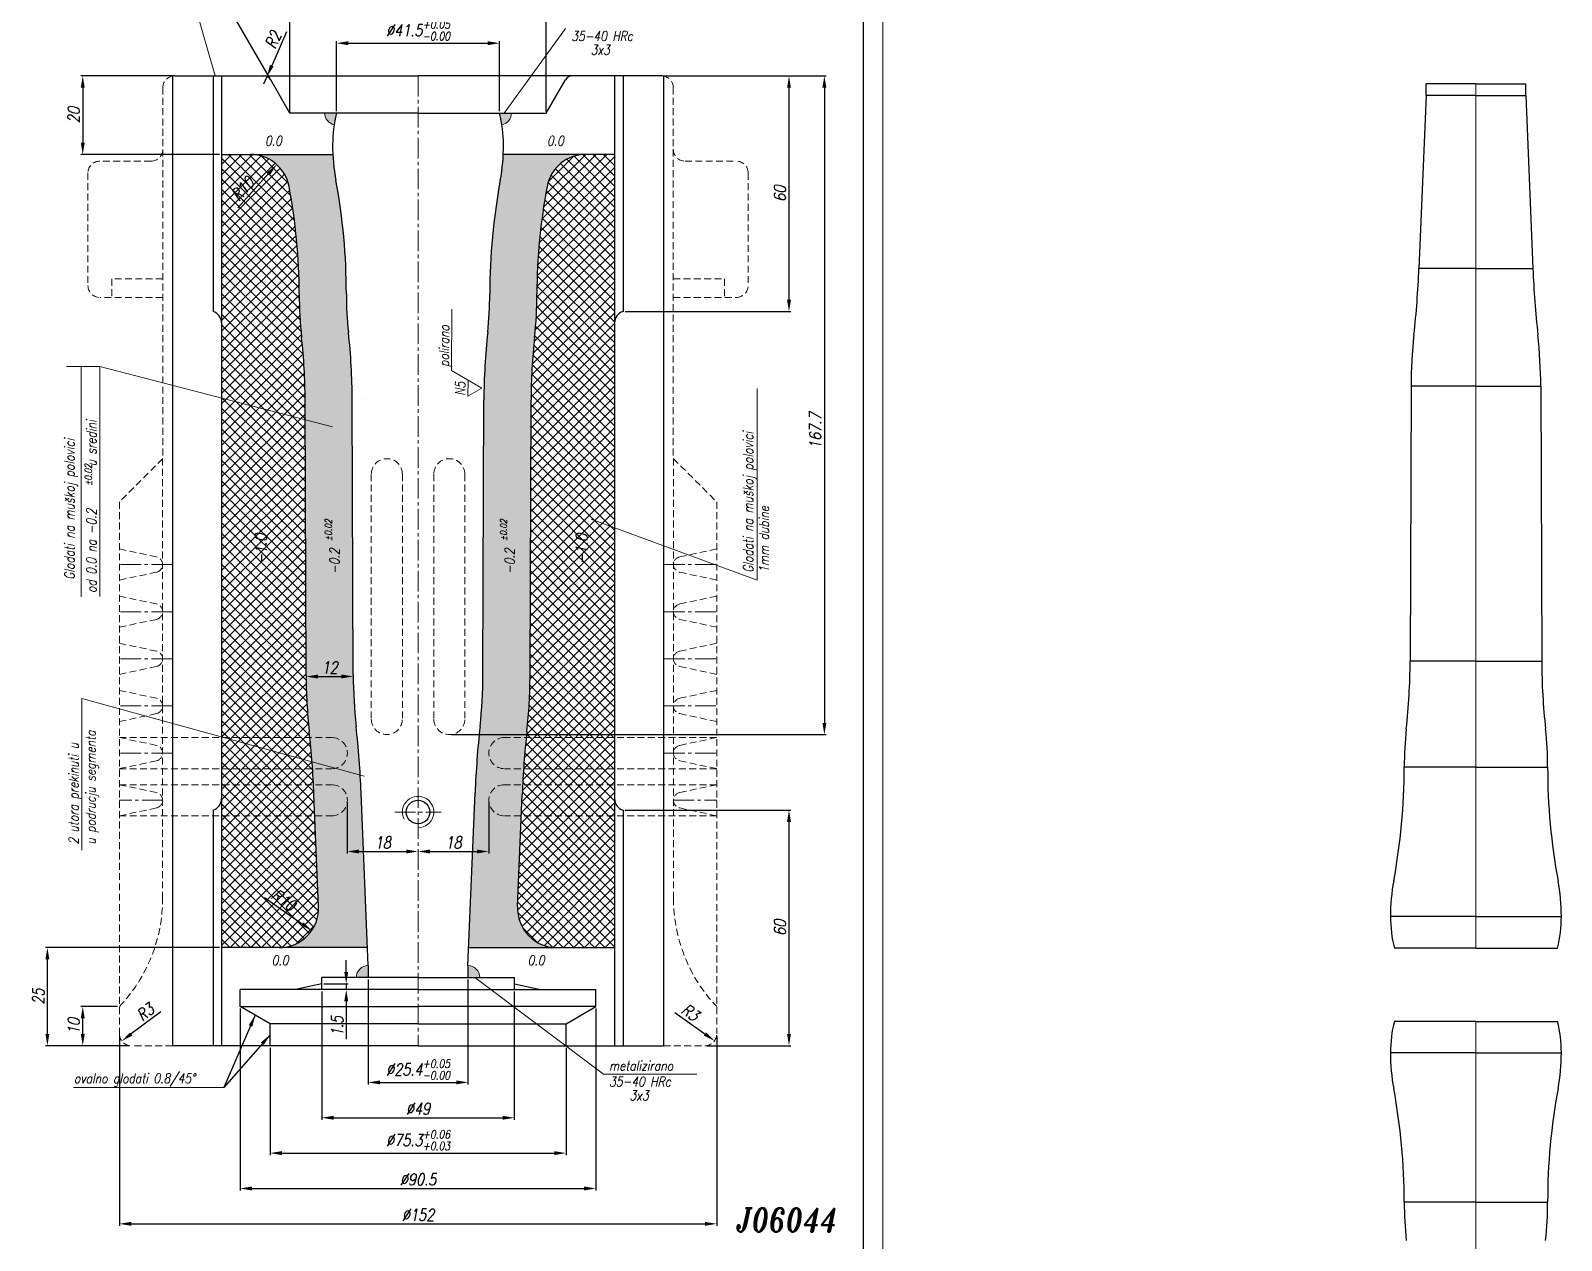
# Model space of a CAD drawing. Extents: x 459 to 1052, y -96 to 613.
# Drawn here: x 662.6 to 1052.1, y 68.7 to 376.6 of the extents above; entities that cross this region are included whole.
import ezdxf

# ---------------------------------------------------------------- set-up
doc = ezdxf.new("R2010")
doc.units = 0
doc.header["$LTSCALE"] = 7
doc.header["$MEASUREMENT"] = 0
doc.linetypes.add('CENTER2', pattern=[1.125, 0.75, -0.125, 0.125, -0.125])
doc.linetypes.add('HIDDEN', pattern=[0.375, 0.25, -0.125])
doc.layers.get('0').update_dxf_attribs({"linetype": 'CONTINUOUS', "lineweight": 15})
for name, color, linetype, lineweight in [('1', 1, 'CENTER2', 15), ('2', 2, 'HIDDEN', 15), ('3', 3, 'CONTINUOUS', 30), ('8', 250, 'CONTINUOUS', 15)]:
    doc.layers.add(name, color=color, linetype=linetype, lineweight=lineweight)
doc.styles.add('ITALICT', font='ITALICT.shx', dxfattribs={"width": 0.8, "height": 3})
doc.dimstyles.get("Standard").update_dxf_attribs({"dimtxt": 3, "dimasz": 3, "dimexe": 0.5, "dimexo": 0.5, "dimgap": 0.8, "dimtad": 1, "dimdsep": 46, "dimtxsty": 'ITALICT', "dimcen": 0.09, "dimazin": 2, "dimtfac": 1, "dimtmove": 0, "dimatfit": 3, "dimfxl": 0, "dimtolj": 1, "dimtzin": 0, "dimarcsym": 0})

# ---------------------------------------------------------------- blocks, each defined once
blk = doc.blocks.new('*D9')
at = {"color": 0, "lineweight": -2}
for p, q in [((728.56, 356.12), (728.56, 382.94)), ((731.56, 382.44), (790.76, 382.44)), ((793.76, 356.12), (793.76, 382.94))]:
    blk.add_line(p, q, dxfattribs=at)
at = {"color": 0}
for points in [[(731.56, 382.94), (731.56, 381.94), (728.56, 382.44)], [(790.76, 382.94), (790.76, 381.94), (793.76, 382.44)]]:
    blk.add_solid(points, dxfattribs=at)
at = {"color": 0, "insert": (761.16, 384.74), "char_height": 3, "attachment_point": 5, "style": 'ITALICT'}
blk.add_mtext('\\A1;%%c65.2{}{\\H0.71x;\\C3;%%p0.02}', dxfattribs=at)
blk = doc.blocks.new('*D10')
at = {"color": 0, "lineweight": -2}
for p, q in [((684.66, 128.22), (675.33, 128.22)), ((675.83, 121.22), (675.83, 125.22)), ((687.66, 118.22), (675.33, 118.22))]:
    blk.add_line(p, q, dxfattribs=at)
at = {"color": 0}
for points in [[(675.33, 125.22), (676.33, 125.22), (675.83, 128.22)], [(675.33, 121.22), (676.33, 121.22), (675.83, 118.22)]]:
    blk.add_solid(points, dxfattribs=at)
at = {"color": 0, "insert": (673.53, 123.22), "char_height": 3, "attachment_point": 5, "rotation": 90, "style": 'ITALICT'}
blk.add_mtext('\\A1;10', dxfattribs=at)
blk = doc.blocks.new('*D25')
at = {"color": 0, "lineweight": -2}
for p, q in [((736.66, 132.02), (736.66, 99.39)), ((785.66, 132.02), (785.66, 99.39)), ((739.66, 99.89), (782.66, 99.89))]:
    blk.add_line(p, q, dxfattribs=at)
at = {"color": 0}
for points in [[(739.66, 100.39), (739.66, 99.39), (736.66, 99.89)], [(782.66, 100.39), (782.66, 99.39), (785.66, 99.89)]]:
    blk.add_solid(points, dxfattribs=at)
at = {"color": 0, "insert": (761.16, 102.19), "char_height": 3, "attachment_point": 5, "style": 'ITALICT'}
blk.add_mtext('\\A1;%%c49', dxfattribs=at)
blk = doc.blocks.new('*D28')
at = {"color": 0, "lineweight": -2}
for p, q in [((743.16, 180.22), (743.16, 167.17)), ((746.16, 167.67), (758.16, 167.67))]:
    blk.add_line(p, q, dxfattribs=at)
at = {"color": 0}
for points in [[(746.16, 168.17), (746.16, 167.17), (743.16, 167.67)], [(758.16, 168.17), (758.16, 167.17), (761.16, 167.67)]]:
    blk.add_solid(points, dxfattribs=at)
at = {"color": 0, "insert": (752.16, 169.97), "char_height": 3, "attachment_point": 5, "style": 'ITALICT'}
blk.add_mtext('\\A1;18', dxfattribs=at)
blk = doc.blocks.new('*D29')
at = {"color": 0, "lineweight": -2}
for p, q in [((779.16, 180.22), (779.16, 167.17)), ((764.16, 167.67), (776.16, 167.67))]:
    blk.add_line(p, q, dxfattribs=at)
at = {"color": 0}
for points in [[(764.16, 168.17), (764.16, 167.17), (761.16, 167.67)], [(776.16, 168.17), (776.16, 167.17), (779.16, 167.67)]]:
    blk.add_solid(points, dxfattribs=at)
at = {"color": 0, "insert": (770.16, 169.97), "char_height": 3, "attachment_point": 5, "style": 'ITALICT'}
blk.add_mtext('\\A1;18', dxfattribs=at)
blk = doc.blocks.new('*D30')
at = {"color": 0, "lineweight": -2}
for p, q in [((823.61, 365.12), (856.06, 365.12)), ((855.56, 308.12), (855.56, 362.12)), ((813.85, 305.12), (856.06, 305.12))]:
    blk.add_line(p, q, dxfattribs=at)
at = {"color": 0}
for points in [[(855.06, 362.12), (856.06, 362.12), (855.56, 365.12)], [(855.06, 308.12), (856.06, 308.12), (855.56, 305.12)]]:
    blk.add_solid(points, dxfattribs=at)
at = {"color": 0, "insert": (853.26, 335.12), "char_height": 3, "attachment_point": 5, "rotation": 90, "style": 'ITALICT'}
blk.add_mtext('\\A1;60', dxfattribs=at)
blk = doc.blocks.new('*D31')
at = {"color": 0, "lineweight": -2}
for p, q in [((813.85, 178.22), (856.06, 178.22)), ((855.56, 121.22), (855.56, 175.22)), ((834.66, 118.22), (856.06, 118.22))]:
    blk.add_line(p, q, dxfattribs=at)
at = {"color": 0}
for points in [[(855.06, 175.22), (856.06, 175.22), (855.56, 178.22)], [(855.06, 121.22), (856.06, 121.22), (855.56, 118.22)]]:
    blk.add_solid(points, dxfattribs=at)
at = {"color": 0, "insert": (853.26, 148.22), "char_height": 3, "attachment_point": 5, "rotation": 90, "style": 'ITALICT'}
blk.add_mtext('\\A1;60', dxfattribs=at)
blk = doc.blocks.new('*D33')
at = {"color": 0, "lineweight": -2}
for p, q in [((823.61, 365.12), (865.06, 365.12)), ((864.56, 362.12), (864.56, 200.42)), ((769.61, 197.42), (865.06, 197.42))]:
    blk.add_line(p, q, dxfattribs=at)
at = {"color": 0}
for points in [[(864.06, 362.12), (865.06, 362.12), (864.56, 365.12)], [(864.06, 200.42), (865.06, 200.42), (864.56, 197.42)]]:
    blk.add_solid(points, dxfattribs=at)
at = {"color": 0, "insert": (862.26, 274.77), "char_height": 3, "attachment_point": 5, "rotation": 90, "style": 'ITALICT'}
blk.add_mtext('\\A1;167.7', dxfattribs=at)
blk = doc.blocks.new('*D34')
at = {"color": 0, "lineweight": -2}
for p, q in [((698.71, 365.12), (675.33, 365.12)), ((675.83, 362.12), (675.83, 348.12)), ((710.66, 345.12), (675.33, 345.12))]:
    blk.add_line(p, q, dxfattribs=at)
at = {"color": 0}
for points in [[(675.33, 362.12), (676.33, 362.12), (675.83, 365.12)], [(675.33, 348.12), (676.33, 348.12), (675.83, 345.12)]]:
    blk.add_solid(points, dxfattribs=at)
at = {"color": 0, "insert": (673.53, 355.12), "char_height": 3, "attachment_point": 5, "rotation": 90, "style": 'ITALICT'}
blk.add_mtext('\\A1;20', dxfattribs=at)
blk = doc.blocks.new('*D35')
at = {"color": 0, "lineweight": -2}
for p, q in [((710.66, 143.22), (666.33, 143.22)), ((666.83, 121.22), (666.83, 140.22)), ((675.33, 118.22), (666.33, 118.22))]:
    blk.add_line(p, q, dxfattribs=at)
at = {"color": 0}
for points in [[(666.33, 140.22), (667.33, 140.22), (666.83, 143.22)], [(666.33, 121.22), (667.33, 121.22), (666.83, 118.22)]]:
    blk.add_solid(points, dxfattribs=at)
at = {"color": 0, "insert": (664.53, 130.72), "char_height": 3, "attachment_point": 5, "rotation": 90, "style": 'ITALICT'}
blk.add_mtext('\\A1;25', dxfattribs=at)
blk = doc.blocks.new('*D41')
at = {"color": 0, "lineweight": -2}
for p, q in [((685.16, 120.72), (685.16, 72.39)), ((837.16, 120.72), (837.16, 72.39)), ((688.16, 72.89), (834.16, 72.89))]:
    blk.add_line(p, q, dxfattribs=at)
at = {"color": 0}
for points in [[(688.16, 73.39), (688.16, 72.39), (685.16, 72.89)], [(834.16, 73.39), (834.16, 72.39), (837.16, 72.89)]]:
    blk.add_solid(points, dxfattribs=at)
at = {"color": 0, "insert": (761.16, 75.19), "char_height": 3, "attachment_point": 5, "style": 'ITALICT'}
blk.add_mtext('\\A1;%%c152', dxfattribs=at)
blk = doc.blocks.new('*D47')
at = {"color": 0, "lineweight": -2}
for p, q in [((740.41, 356.12), (740.41, 373.94)), ((743.41, 373.44), (778.91, 373.44)), ((781.91, 356.12), (781.91, 373.94))]:
    blk.add_line(p, q, dxfattribs=at)
at = {"color": 0}
for points in [[(743.41, 373.94), (743.41, 372.94), (740.41, 373.44)], [(778.91, 373.94), (778.91, 372.94), (781.91, 373.44)]]:
    blk.add_solid(points, dxfattribs=at)
at = {"color": 0, "insert": (761.16, 376.72), "char_height": 3, "attachment_point": 5, "style": 'ITALICT'}
blk.add_mtext('\\A1;%%c41.5{}{\\H0.71x;\\C3;\\S+0.05^ -0.00;}', dxfattribs=at)
blk = doc.blocks.new('*D48')
at = {"color": 0, "lineweight": -2}
for p, q in [((727.7, 376.31), (723.93, 367.7)), ((721.92, 363.12), (722.73, 364.95))]:
    blk.add_line(p, q, dxfattribs=at)
at = {"color": 0}
blk.add_solid([(723.47, 367.9), (724.39, 367.5), (722.73, 364.95)], dxfattribs=at)
at = {"color": 0, "insert": (724.31, 374.3), "char_height": 3, "attachment_point": 5, "rotation": 66.3525, "style": 'ITALICT'}
blk.add_mtext('\\A1;R2', dxfattribs=at)
blk = doc.blocks.new('*D49')
at = {"color": 0, "lineweight": -2}
for p, q in [((748.46, 135.12), (748.46, 108.39)), ((773.86, 135.12), (773.86, 108.39)), ((751.46, 108.89), (770.86, 108.89))]:
    blk.add_line(p, q, dxfattribs=at)
at = {"color": 0}
for points in [[(751.46, 109.39), (751.46, 108.39), (748.46, 108.89)], [(770.86, 109.39), (770.86, 108.39), (773.86, 108.89)]]:
    blk.add_solid(points, dxfattribs=at)
at = {"color": 0, "insert": (761.16, 112.18), "char_height": 3, "attachment_point": 5, "style": 'ITALICT'}
blk.add_mtext('\\A1;%%c25.4{}{\\H0.71x;\\C3;\\S+0.05^ -0.00;}', dxfattribs=at)
blk = doc.blocks.new('*D50')
at = {"color": 0, "lineweight": -2}
for p, q in [((723.51, 117.72), (723.51, 90.39)), ((798.81, 117.72), (798.81, 90.39)), ((726.51, 90.89), (795.81, 90.89))]:
    blk.add_line(p, q, dxfattribs=at)
at = {"color": 0}
for points in [[(726.51, 91.39), (726.51, 90.39), (723.51, 90.89)], [(795.81, 91.39), (795.81, 90.39), (798.81, 90.89)]]:
    blk.add_solid(points, dxfattribs=at)
at = {"color": 0, "insert": (761.16, 94.18), "char_height": 3, "attachment_point": 5, "style": 'ITALICT'}
blk.add_mtext('\\A1;%%c75.3{}{\\H0.71x;\\C3;\\S+0.06^ +0.03;}', dxfattribs=at)
blk = doc.blocks.new('*D51')
at = {"color": 0, "lineweight": -2}
for p, q in [((715.91, 127.71), (715.91, 81.39)), ((806.41, 127.71), (806.41, 81.39)), ((718.91, 81.89), (803.41, 81.89))]:
    blk.add_line(p, q, dxfattribs=at)
at = {"color": 0}
for points in [[(718.91, 82.39), (718.91, 81.39), (715.91, 81.89)], [(803.41, 82.39), (803.41, 81.39), (806.41, 81.89)]]:
    blk.add_solid(points, dxfattribs=at)
at = {"color": 0, "insert": (761.16, 84.19), "char_height": 3, "attachment_point": 5, "style": 'ITALICT'}
blk.add_mtext('\\A1;%%c90.5', dxfattribs=at)
blk = doc.blocks.new('*D52')
at = {"color": 0, "lineweight": -2}
for p, q in [((742.88, 137.02), (742.88, 140.02)), ((737.16, 134.02), (743.38, 134.02)), ((742.88, 134.02), (742.88, 132.52)), ((742.88, 129.52), (742.88, 119.89))]:
    blk.add_line(p, q, dxfattribs=at)
at = {"color": 0}
for points in [[(742.38, 137.02), (743.38, 137.02), (742.88, 134.02)], [(742.38, 129.52), (743.38, 129.52), (742.88, 132.52)]]:
    blk.add_solid(points, dxfattribs=at)
at = {"color": 0, "insert": (740.58, 123.21), "char_height": 3, "attachment_point": 5, "rotation": 90, "style": 'ITALICT'}
blk.add_mtext('\\A1;1.5', dxfattribs=at)
blk = doc.blocks.new('*D61')
at = {"color": 0, "lineweight": -2}
blk.add_line((695.67, 126.88), (688.16, 121.22), dxfattribs=at)
at = {"color": 0}
blk.add_solid([(687.86, 121.62), (688.47, 120.82), (685.77, 119.41)], dxfattribs=at)
at = {"color": 0, "insert": (691.73, 126.79), "char_height": 3, "attachment_point": 5, "rotation": 37.0367, "style": 'ITALICT'}
blk.add_mtext('\\A1;R3', dxfattribs=at)
blk = doc.blocks.new('*D62')
at = {"color": 0, "lineweight": -2}
blk.add_line((826.53, 126.71), (834.16, 121.22), dxfattribs=at)
at = {"color": 0}
blk.add_solid([(834.46, 121.63), (833.87, 120.82), (836.6, 119.47)], dxfattribs=at)
at = {"color": 0, "insert": (830.47, 126.71), "char_height": 3, "attachment_point": 5, "rotation": 324.2688, "style": 'ITALICT'}
blk.add_mtext('\\A1;R3', dxfattribs=at)
blk = doc.blocks.new('*D82')
at = {"color": 0, "lineweight": -2}
for p, q in [((728.56, 356.62), (728.56, 382.95)), ((723.41, 364.55), (714.9, 379.29))]:
    blk.add_line(p, q, dxfattribs=at)
blk.add_arc((728.56, 355.62), 26.83, 96.4093, 113.5907, dxfattribs=at)
at = {"color": 0}
for points in [[(725.54, 382.78), (725.6, 381.79), (728.56, 382.45)], [(718.05, 379.76), (717.6, 380.66), (715.15, 378.86)]]:
    blk.add_solid(points, dxfattribs=at)
at = {"color": 0, "insert": (721.02, 383.76), "char_height": 3, "attachment_point": 5, "rotation": 15, "style": 'ITALICT'}
blk.add_mtext('\\A1;30°', dxfattribs=at)
blk = doc.blocks.new('*D94')
at = {"color": 0, "lineweight": -2}
blk.add_line((722.07, 155.97), (731.74, 149.21), dxfattribs=at)
at = {"color": 0}
blk.add_solid([(732.03, 149.62), (731.46, 148.8), (734.2, 147.49)], dxfattribs=at)
at = {"color": 0, "insert": (726.99, 155.34), "char_height": 3, "attachment_point": 5, "rotation": 325.0585, "style": 'ITALICT'}
blk.add_mtext('\\A1;R10', dxfattribs=at)
blk = doc.blocks.new('*D98')
at = {"color": 0, "lineweight": -2}
blk.add_line((715.29, 331.56), (723.19, 340.32), dxfattribs=at)
at = {"color": 0}
blk.add_solid([(722.82, 340.65), (723.56, 339.98), (725.2, 342.54)], dxfattribs=at)
at = {"color": 0, "insert": (716.53, 336.37), "char_height": 3, "attachment_point": 5, "rotation": 47.9244, "style": 'ITALICT'}
blk.add_mtext('\\A1;R10', dxfattribs=at)
blk = doc.blocks.new('*D99')
at = {"color": 0, "lineweight": -2}
for p, q in [((732.67, 212.08), (732.67, 211.7)), ((735.67, 212.21), (741.67, 212.23)), ((744.67, 212.12), (744.67, 211.74))]:
    blk.add_line(p, q, dxfattribs=at)
at = {"color": 0}
for points in [[(735.66, 212.71), (735.67, 211.71), (732.67, 212.2)], [(741.66, 212.73), (741.67, 211.73), (744.67, 212.24)]]:
    blk.add_solid(points, dxfattribs=at)
at = {"color": 0, "insert": (738.66, 214.52), "char_height": 3, "attachment_point": 5, "rotation": 0.2046, "style": 'ITALICT'}
blk.add_mtext('\\A1;12', dxfattribs=at)

msp = doc.modelspace()

# ---------------------------------------------------------------- hatches: boundary and pattern name
h = msp.add_hatch(color=256)
h.dxf.hatch_style = 1
h.paths.add_polyline_path([(740.4142, 355.621), (737.4142, 355.621, 0.35606101), (739.8108, 352.6824, -0.02308923)])
h.paths.add_polyline_path([(784.9142, 355.621), (781.9142, 355.621, -0.02308923), (782.5177, 352.6824, 0.35606101)])
h = msp.add_hatch(color=256)
h.dxf.hatch_style = 1
h.paths.add_polyline_path([(748.4642, 138.621, 0.41421356), (745.4642, 135.621), (748.4642, 135.621)])
h.paths.add_polyline_path([(773.8642, 138.621), (773.8642, 135.621), (776.8642, 135.621, 0.41421356)])
at = {"layer": '8'}
h = msp.add_hatch(dxfattribs=at)
h.set_pattern_fill('ANSI37', color=256, scale=15)
h.paths.add_polyline_path([(732.4321, 277.5834), (711.1642, 283.0852), (711.1642, 196.8365), (734.1844, 190.5023, 0.0081267), (733.4694, 198.2289, -0.02624403), (732.6643, 212.5782)])
h.paths.add_polyline_path([(731.5164, 298.5537, -0.027186), (730.9142, 309.621, 0.04717652), (728.3256, 336.9955, 0.36000218), (718.5029, 345.121), (711.1642, 345.121), (711.1642, 283.0852), (732.4321, 277.5834), (732.4143, 282.5782, 0.02629251)])
h.paths.add_polyline_path([(734.6743, 182.1305, 0.008783), (734.1844, 190.5023), (711.1642, 196.8365), (711.1642, 143.221), (725.8486, 143.221, 0.42624022), (735.8402, 153.6298)])
h.paths.add_polyline_path([(723.3973, 240.2031), (723.3973, 249.9316), (718.8973, 249.9316), (718.8973, 240.2031)], flags=24)
h.paths.add_polyline_path([(722.1398, 155.9825), (729.2715, 150.9997), (731.8489, 154.6885), (724.7171, 159.6714)], flags=24)
h.paths.add_polyline_path([(715.2827, 331.6288), (721.1127, 338.0865), (717.7725, 341.102), (711.9426, 334.6443)], flags=24)
h = msp.add_hatch(dxfattribs=at)
h.set_pattern_fill('DOTS', color=256, scale=15)
h.paths.add_polyline_path([(744.4142, 282.621, 0.02629251), (743.4456, 299.8557, -0.027186), (742.9142, 309.621, 0.04595537), (740.2554, 338.488, -0.03343029), (739.4768, 345.121), (718.5029, 345.121, -0.36000218), (728.3256, 336.9955, -0.04717652), (730.9142, 309.621, 0.027186), (731.5164, 298.5537, -0.02629251), (732.4143, 282.5782), (732.6643, 212.5782, 0.02624403), (733.4694, 198.2289, -0.0081267), (734.1844, 190.5023), (746.4391, 187.1304, 0.01240793), (745.3988, 199.5286, -0.02624403), (744.6642, 212.621)])
h.paths.add_polyline_path([(746.4391, 187.1304), (734.1844, 190.5023, -0.008783), (734.6743, 182.1305), (735.8402, 153.6298, -0.42624022), (725.8486, 143.221), (748.2761, 143.221), (746.6642, 182.621, 0.00450203)])
h.paths.add_polyline_path([(788.8591, 198.2289, 0.02624403), (789.6642, 212.5782), (789.9142, 282.5782, -0.02629251), (790.812, 298.5537, 0.027186), (791.4142, 309.621, -0.04717652), (794.0029, 336.9955, -0.36000218), (803.8256, 345.121), (782.8517, 345.121, -0.03343029), (782.073, 338.488, 0.04595537), (779.4142, 309.621, -0.027186), (778.8829, 299.8557, 0.02629251), (777.9142, 282.621), (777.6642, 212.621, -0.02624403), (776.9297, 199.5286, 0.0169109), (775.6642, 182.621), (774.0524, 143.221), (796.4799, 143.221, -0.42624022), (786.4883, 153.6298), (787.6542, 182.1305, -0.0169109)])
h.paths.add_polyline_path([(739.6596, 246.7785), (739.6596, 254.1201), (737.0346, 254.1201), (737.0346, 246.7785)], flags=24)
h.paths.add_polyline_path([(741.7619, 237.8838), (741.7619, 245.9909), (738.0119, 245.9909), (738.0119, 237.8838)], flags=24)
h.paths.add_polyline_path([(786.3284, 237.8838), (786.3284, 245.9909), (782.5784, 245.9909), (782.5784, 237.8838)], flags=24)
h.paths.add_polyline_path([(784.226, 246.7785), (784.226, 254.1201), (781.601, 254.1201), (781.601, 246.7785)], flags=24)
h.paths.add_polyline_path([(736.0869, 212.2596), (741.244, 212.278), (741.2279, 216.7779), (736.0708, 216.7595)], flags=24)
h = msp.add_hatch(dxfattribs=at)
h.set_pattern_fill('ANSI37', color=256, scale=15)
h.paths.add_polyline_path([(811.1642, 345.121), (803.8256, 345.121, 0.36000218), (794.0029, 336.9955, 0.04717652), (791.4142, 309.621, -0.027186), (790.812, 298.5537, 0.02629251), (789.9142, 282.5782), (789.6642, 212.5782, -0.02624403), (788.8591, 198.2289, 0.0169109), (787.6542, 182.1305), (786.4883, 153.6298, 0.42624022), (796.4799, 143.221), (811.1642, 143.221)])
h.paths.add_polyline_path([(805.0482, 240.2031), (805.0482, 249.9316), (800.5482, 249.9316), (800.5482, 240.2031)], flags=24)

# ---------------------------------------------------------------- linework, layer by layer
for p, q in [((879.4079, 612.9628), (879.4079, 12.3608)), ((704.3573, 383.1335), (709.5363, 365.121)), ((798.724, 377.1621), (783.0552, 355.621)), ((1030.3696, 363.1), (1030.3696, 143.1)), ((728.5642, 356.121), (728.5642, 355.621)), ((793.7642, 355.621), (793.7642, 356.121)), ((769.6613, 290.1167), (769.771, 305.6934)), ((671.671, 291.0956), (680.199, 291.0956)), ((675.4528, 232.5317), (675.4528, 291.0956)), ((680.199, 291.0956), (680.199, 232.5744)), ((680.199, 291.0956), (739.397, 275.7817)), ((769.6613, 290.1167), (777.3514, 285.6043)), ((773.8672, 283.6253), (773.8954, 287.6322)), ((777.3514, 285.6043), (773.8672, 283.6253)), ((847.4647, 236.7748), (847.4647, 285.5093)), ((805.1729, 252.3139), (847.4647, 236.7748)), ((675.6378, 167.989), (675.6378, 206.6119)), ((747.4463, 186.8532), (675.6378, 206.6119)), ((808.3573, 111.0029), (775.6465, 135.621)), ((1030.3696, -95.5635), (1030.3696, 124.4365)), ((808.3573, 111.0029), (832.0781, 111.0029)), ((673.45, 107.5836), (711.765, 107.5836))]:
    msp.add_line(p, q)
for centre, radius, start, end in [((740.4142, 355.621), 3, 180, 258.395328), ((781.9142, 355.621), 3, 281.604672, 0), ((832.9142, 309.621), 90, 197.451305, 197.457603), ((689.4142, 309.621), 90, 342.542397, 342.548695), ((1102.1196, 189.1), 90, 162.542397, 162.548695), ((958.6196, 189.1), 90, 17.451305, 17.457603), ((761.1642, 177.721), 4, 270, 206.70514), ((748.4642, 135.621), 3, 90, 180), ((773.8642, 135.621), 3, 0, 90)]:
    msp.add_arc(centre, radius, start, end)
at = {"layer": '1'}
for p, q in [((761.1642, 365.121), (761.1642, 118.221)), ((698.542, 240.721), (685.1642, 240.721)), ((823.7865, 240.721), (837.1642, 240.721)), ((698.542, 228.721), (685.1642, 228.721)), ((823.7865, 228.721), (837.1642, 228.721)), ((698.542, 216.721), (685.1642, 216.721)), ((823.7865, 216.721), (837.1642, 216.721)), ((698.542, 204.721), (685.1642, 204.721)), ((823.7865, 204.721), (837.1642, 204.721)), ((698.542, 192.721), (685.1642, 192.721)), ((823.7865, 192.721), (837.1642, 192.721)), ((696.1642, 180.721), (685.1642, 180.721)), ((826.1642, 180.721), (837.1642, 180.721)), ((755.289, 177.721), (767.056, 177.721))]:
    msp.add_line(p, q, dxfattribs=at)
at = {"layer": '2'}
for p, q in [((696.2142, 362.121), (696.2142, 267.721)), ((826.1142, 362.121), (826.1142, 267.721)), ((693.2142, 343.421), (680.1642, 343.421)), ((829.1142, 343.421), (842.1642, 343.421)), ((677.1642, 340.421), (677.1642, 311.721)), ((845.1642, 340.421), (845.1642, 311.721)), ((696.2142, 313.421), (683.2142, 313.421)), ((683.2142, 313.421), (683.2142, 308.721)), ((826.1142, 313.421), (839.1142, 313.421)), ((839.1142, 313.421), (839.1142, 308.721)), ((696.2142, 308.721), (680.1642, 308.721)), ((826.1142, 308.721), (842.1642, 308.721)), ((696.2142, 267.721), (685.1642, 256.671)), ((696.1642, 267.671), (696.1642, 155.771)), ((826.1142, 267.721), (837.1642, 256.671)), ((826.1642, 267.671), (826.1642, 155.771)), ((749.2642, 263.721), (749.2642, 201.371)), ((757.1642, 263.721), (757.1642, 201.371)), ((765.1642, 263.721), (765.1642, 201.371)), ((773.0642, 263.721), (773.0642, 201.371)), ((685.1642, 256.671), (685.1642, 121.221)), ((837.1642, 256.671), (837.1642, 121.221)), ((694.5801, 242.6773), (685.1642, 244.6787)), ((827.7484, 242.6773), (837.1642, 244.6787)), ((694.5801, 238.7647), (685.1642, 236.7633)), ((827.7484, 238.7647), (837.1642, 236.7633)), ((694.5801, 230.6773), (685.1642, 232.6787)), ((827.7484, 230.6773), (837.1642, 232.6787)), ((694.5801, 226.7647), (685.1642, 224.7633)), ((827.7484, 226.7647), (837.1642, 224.7633)), ((694.5801, 218.6773), (685.1642, 220.6787)), ((827.7484, 218.6773), (837.1642, 220.6787)), ((694.5801, 214.7647), (685.1642, 212.7633)), ((827.7484, 214.7647), (837.1642, 212.7633)), ((694.5801, 206.6773), (685.1642, 208.6787)), ((827.7484, 206.6773), (837.1642, 208.6787)), ((694.5801, 202.7647), (685.1642, 200.7633)), ((827.7484, 202.7647), (837.1642, 200.7633)), ((694.5801, 194.6773), (685.1642, 196.6787)), ((685.1642, 196.6787), (739.2012, 196.6787)), ((837.1642, 196.6787), (783.1272, 196.6787)), ((827.7484, 194.6773), (837.1642, 196.6787)), ((694.5801, 190.7647), (685.1642, 188.7633)), ((685.1642, 188.7527), (739.2012, 188.7527)), ((837.1642, 188.7527), (783.1272, 188.7527)), ((827.7484, 190.7647), (837.1642, 188.7633)), ((694.5801, 182.6773), (685.1642, 184.6787)), ((685.1642, 184.6787), (739.2012, 184.6787)), ((837.1642, 184.6787), (783.1272, 184.6787)), ((827.7484, 182.6773), (837.1642, 184.6787)), ((694.5801, 178.7647), (685.1642, 176.7633)), ((685.1642, 176.7527), (739.2012, 176.7527)), ((837.1642, 176.7527), (783.1272, 176.7527)), ((827.7484, 178.7647), (837.1642, 176.7633)), ((698.6642, 118.221), (688.1642, 118.221)), ((823.6642, 118.221), (834.1642, 118.221))]:
    msp.add_line(p, q, dxfattribs=at)
for centre, radius, start, end in [((699.2142, 362.121), 3, 100.563978, 180), ((823.1142, 362.121), 3, 0, 79.436022), ((680.1642, 340.421), 3, 90, 180), ((693.2142, 346.421), 3, 270, 0), ((829.1142, 346.421), 3, 180, 270), ((842.1642, 340.421), 3, 0, 90), ((680.1642, 311.721), 3, 180, 270), ((842.1642, 311.721), 3, 270, 0), ((753.2142, 263.721), 3.95, 0, 180), ((769.1142, 263.721), 3.95, 0, 180), ((694.1642, 240.721), 2, 282, 78), ((828.1642, 240.721), 2, 102, 258), ((694.1642, 228.721), 2, 282, 78), ((828.1642, 228.721), 2, 102, 258), ((694.1642, 216.721), 2, 282, 78), ((828.1642, 216.721), 2, 102, 258), ((694.1642, 204.721), 2, 282, 78), ((828.1642, 204.721), 2, 102, 258), ((753.2142, 201.371), 3.95, 180, 0), ((769.1142, 201.371), 3.95, 180, 0), ((739.2012, 192.7157), 3.963, 270, 90), ((783.1272, 192.7157), 3.963, 90, 270), ((694.1642, 192.721), 2, 282, 78), ((828.1642, 192.721), 2, 102, 258), ((739.2012, 180.7157), 3.963, 270, 90), ((783.1272, 180.7157), 3.963, 90, 270), ((694.1642, 180.721), 2, 282, 78), ((828.1642, 180.721), 2, 102, 258), ((656.1642, 155.771), 40, 316.468848, 0), ((866.1642, 155.771), 40, 180, 223.531152), ((688.1642, 121.221), 3, 180, 270), ((834.1642, 121.221), 3, 270, 0)]:
    msp.add_arc(centre, radius, start, end, dxfattribs=at)
at = {"layer": '3'}
for p, q in [((874.4079, 607.9628), (874.4079, 17.3608)), ((698.6642, 365.0702), (698.6642, 118.221)), ((699.2142, 365.121), (761.1642, 365.121)), ((708.9804, 365.121), (708.9804, 305.121)), ((711.1642, 365.121), (711.1642, 118.221)), ((728.5642, 355.621), (723.6568, 364.121)), ((823.1142, 365.121), (761.1642, 365.121)), ((793.7642, 355.621), (798.6717, 364.121)), ((811.1642, 365.121), (811.1642, 118.221)), ((813.3481, 365.121), (813.3481, 305.121)), ((823.6642, 365.0702), (823.6642, 118.221)), ((1030.3696, 363.1), (1017.6696, 363.1)), ((1017.6696, 360.1), (1017.6696, 363.1)), ((1030.3696, 363.1), (1043.0696, 363.1)), ((1043.0696, 360.1), (1043.0696, 363.1)), ((1017.6696, 360.1), (1015.8696, 316.1)), ((1030.3696, 360.1), (1017.6696, 360.1)), ((1030.3696, 360.1), (1043.0696, 360.1)), ((1043.0696, 360.1), (1044.8696, 316.1)), ((761.1642, 355.621), (728.5642, 355.621)), ((761.1642, 355.621), (793.7642, 355.621)), ((711.1642, 345.121), (739.4768, 345.121)), ((811.1642, 345.121), (782.8517, 345.121)), ((1030.3696, 316.1), (1015.8696, 316.1)), ((1030.3696, 316.1), (1044.8696, 316.1)), ((1013.8696, 286.1), (1013.6196, 216.1)), ((1030.3696, 286.1), (1013.8696, 286.1)), ((1030.3696, 286.1), (1046.8696, 286.1)), ((1046.8696, 286.1), (1047.1196, 216.1)), ((732.6643, 212.5782), (732.4143, 282.5782)), ((744.6642, 212.621), (744.4142, 282.621)), ((777.6642, 212.621), (777.9142, 282.621)), ((789.6642, 212.5782), (789.9142, 282.5782)), ((1030.3696, 216.1), (1013.6196, 216.1)), ((1030.3696, 216.1), (1047.1196, 216.1)), ((1030.3696, 189.1), (1012.1196, 189.1)), ((1030.3696, 189.1), (1048.6196, 189.1)), ((735.8402, 153.6298), (734.6743, 182.1305)), ((748.4642, 138.621), (746.6642, 182.621)), ((773.8642, 138.621), (775.6642, 182.621)), ((786.4883, 153.6298), (787.6542, 182.1305)), ((708.9804, 178.221), (708.9804, 118.221)), ((813.3481, 178.221), (813.3481, 118.221)), ((1030.3696, 151.1), (1008.6196, 151.1)), ((1030.3696, 151.1), (1052.1196, 151.1)), ((748.3928, 143.221), (711.1642, 143.221)), ((773.9356, 143.221), (811.1642, 143.221)), ((1030.3696, 143.1), (1009.6196, 143.1)), ((1030.3696, 143.1), (1051.1196, 143.1)), ((748.4642, 138.621), (748.4642, 135.621)), ((773.8642, 138.621), (773.8642, 135.621)), ((761.1642, 132.521), (715.9142, 132.521)), ((715.9142, 128.2089), (715.9142, 132.521)), ((736.6642, 134.021), (730.0072, 132.521)), ((761.1642, 135.621), (736.6642, 135.621)), ((736.6642, 132.521), (736.6642, 135.621)), ((761.1642, 135.621), (785.6642, 135.621)), ((761.1642, 132.521), (806.4142, 132.521)), ((785.6642, 132.521), (785.6642, 135.621)), ((785.6642, 134.021), (792.3213, 132.521)), ((806.4142, 128.2089), (806.4142, 132.521)), ((715.9142, 128.2089), (761.1642, 128.2089)), ((723.5142, 123.821), (715.9142, 128.2089)), ((806.4142, 128.2089), (761.1642, 128.2089)), ((798.8142, 123.821), (806.4142, 128.2089)), ((761.1642, 123.821), (723.5142, 123.821)), ((723.5142, 118.221), (723.5142, 123.821)), ((761.1642, 123.821), (798.8142, 123.821)), ((798.8142, 118.221), (798.8142, 123.821)), ((1030.3696, 124.4365), (1009.6196, 124.4365)), ((1030.3696, 124.4365), (1051.1196, 124.4365)), ((761.1642, 118.221), (698.6642, 118.221)), ((761.1642, 118.221), (823.6642, 118.221)), ((1030.3696, 116.4365), (1008.6196, 116.4365)), ((1030.3696, 116.4365), (1052.1196, 116.4365)), ((1030.3696, 78.4365), (1012.1196, 78.4365)), ((1030.3696, 78.4365), (1048.6196, 78.4365))]:
    msp.add_line(p, q, dxfattribs=at)
msp.add_circle((761.1642, 177.721), 3, dxfattribs=at)
for centre, radius, start, end in [((699.2142, 362.121), 3, 90, 100.563978), ((721.9247, 363.121), 2, 30, 90), ((800.4038, 363.121), 2, 90, 150), ((823.1142, 362.121), 3, 79.436022, 90), ((771.9142, 347.621), 32.5, 165.749967, 180), ((750.4142, 347.621), 32.5, 0, 14.250033), ((789.4142, 347.621), 50, 180, 190.524791), ((732.9142, 347.621), 50, 349.475209, 0), ((718.5029, 335.121), 10, 10.804052, 90), ((803.8256, 335.121), 10, 90, 169.195948), ((584.8785, 309.621), 146.0357, 0, 10.804052), ((584.8785, 309.621), 158.0357, 0, 10.524791), ((937.4499, 309.621), 158.0357, 169.475209, 180), ((937.4499, 309.621), 146.0357, 169.195948, 180), ((765.3572, 326.3483), 250.722, 353.782064, 357.657388), ((1295.3821, 326.3483), 250.722, 182.342612, 186.217936), ((832.9142, 309.621), 102, 180, 186.229038), ((832.9142, 309.621), 90, 180, 186.229038), ((689.4142, 309.621), 90, 353.770962, 0), ((689.4142, 309.621), 102, 353.770962, 0), ((708.1642, 302.2342), 3, 0, 74.213144), ((814.1642, 302.2342), 3, 105.786856, 180), ((580.1684, 282.0344), 152.2469, 0.204627, 6.229038), ((580.1684, 282.0344), 164.2469, 0.204627, 6.229038), ((942.16, 282.0344), 164.2469, 173.770962, 179.795373), ((942.16, 282.0344), 152.2469, 173.770962, 179.795373), ((1138.8688, 285.6536), 125, 173.782064, 179.795373), ((921.8704, 285.6536), 125, 0.204627, 6.217936), ((849.3738, 216.6866), 164.2469, 353.770962, 359.795373), ((1211.3654, 216.6866), 164.2469, 180.204627, 186.229038), ((869.6634, 213.0675), 137, 180.204627, 186.217936), ((869.6634, 213.0675), 125, 180.204627, 186.217936), ((652.665, 213.0675), 125, 353.782064, 359.795373), ((652.665, 213.0675), 137, 353.782064, 359.795373), ((496.1518, 172.3728), 250.722, 2.342612, 6.217936), ((1026.1767, 172.3728), 250.722, 173.782064, 177.657388), ((1102.1196, 189.1), 90, 173.770962, 180), ((958.6196, 189.1), 90, 0, 6.229038), ((496.1518, 172.3728), 238.722, 2.342612, 6.217936), ((1026.1767, 172.3728), 238.722, 173.782064, 177.657388), ((854.0839, 189.1), 158.0357, 349.475209, 0), ((1206.6553, 189.1), 158.0357, 180, 190.524791), ((708.1642, 181.1079), 3, 285.786856, 0), ((814.1642, 181.1079), 3, 180, 254.213144), ((1058.6196, 151.1), 50, 169.475209, 180), ((1002.1196, 151.1), 50, 0, 10.524791), ((725.8486, 153.221), 10, 270, 2.342612), ((796.4799, 153.221), 10, 177.657388, 270), ((1041.1196, 151.1), 32.5, 180, 194.250033), ((1019.6196, 151.1), 32.5, 345.749967, 0), ((1041.1196, 116.4365), 32.5, 165.749967, 180), ((1019.6196, 116.4365), 32.5, 0, 14.250033), ((1058.6196, 116.4365), 50, 180, 190.524791), ((1002.1196, 116.4365), 50, 349.475209, 0), ((854.0839, 78.4365), 158.0357, 0, 10.524791), ((1206.6553, 78.4365), 158.0357, 169.475209, 180), ((1102.1196, 78.4365), 90, 180, 186.229038), ((958.6196, 78.4365), 90, 353.770962, 0)]:
    msp.add_arc(centre, radius, start, end, dxfattribs=at)

# ---------------------------------------------------------------- texts
at = {"style": 'ITALICT', "width": 0.8}
for s, height, p in [('35-40 HRc', 2.5, (800.1474, 374.0003)), ('3x3', 2.5, (805.0866, 370.4957)), ('0.0', 2.5, (722.194, 347.3391)), ('0.0', 2.5, (793.9629, 347.3391)), ('0.0', 2.5, (723.9176, 138.7304)), ('0.0', 2.5, (789.0657, 138.7304)), ('metalizirano', 2.5, (809.7807, 111.8887)), ('ovalno glodati 0.8/45%%d', 2.5, (673.5763, 108.6804)), ('35-40 HRc', 2.5, (809.7807, 107.8411)), ('3x3', 2.5, (814.9733, 104.3117)), ('J06044', 6, (842.253, 70.8669))]:
    msp.add_text(s, height=height, dxfattribs=at).set_placement(p)
for s, height, rotation, p in [('polirano', 2.5, 89.596713, (768.9995, 291.006)), ('N5', 2.5, 89.596713, (773.1246, 283.6251)), ('od 0.0 na -0.2      u sredini', 2.5, 90, (679.2914, 233.4684)), ('Glodati na muškoj polovici', 2.5, 90, (673.712, 236.8397)), ('Glodati na muškoj polovici', 2.5, 90, (846.4197, 238.6171)), (' %%p0.02', 1.75, 90, (678.1116, 259.801)), ('1mm dubine', 2.5, 90, (850.4674, 238.6171)), (' %%p0.02', 1.75, 90, (739.2221, 245.7493)), (' %%p0.02', 1.75, 90, (783.7885, 245.7493)), ('-1.0', 3, 90, (722.6473, 240.7245)), ('-1.0', 3, 90, (804.2982, 240.7245)), ('-0.2', 2.5, 90, (741.1369, 238.3183)), ('-0.2', 2.5, 90, (785.7034, 238.3183)), ('2 utora prekinuti u', 2.5, 90, (674.7521, 169.4123)), ('u podrucju segmenta', 2.5, 90, (679.0902, 169.4123))]:
    msp.add_text(s, height=height, rotation=rotation, dxfattribs=at).set_placement(p)

# ---------------------------------------------------------------- dimensions: what is measured, and where the dimension line sits
dim = msp.add_angular_dim_2l(base=(723.9049, 382.0457), line1=((728.5642, 356.121), (728.5642, 355.621)), line2=((728.5642, 355.621), (723.6568, 364.121)), dimstyle='Standard')
dim.commit()
dim.dimension.update_dxf_attribs({"geometry": '*D82', "text_midpoint": (721.0242, 383.7607)})
for base, p1, p2, text, override, picture, middle in [((793.7642, 382.4384), (728.5642, 355.621), (793.7642, 355.621), '%%c<>{}{\\H0.71x;\\C3;%%p0.02}', {"dimtp": 0.02, "dimtm": 0.02, "dimtdec": 2, "dimtmove": 0, "dimtzin": 0}, '*D9', (761.1642, 382.4384)), ((785.6642, 99.8925), (736.6642, 132.521), (785.6642, 132.521), '%%c<>', {"dimtmove": 0}, '*D25', (761.1642, 99.8925)), ((806.4142, 81.8925), (715.9142, 128.2089), (806.4142, 128.2089), '%%c<>', {"dimtmove": 0}, '*D51', (761.1642, 81.8925)), ((837.1642, 72.8925), (685.1642, 121.221), (837.1642, 121.221), '%%c<>', {"dimtmove": 0}, '*D41', (761.1642, 72.8925)), ((798.8142, 90.8925), (723.5142, 118.221), (798.8142, 118.221), '%%c<>{}{\\H0.71x;\\C3;\\S+0.06^ +0.03;}', {"dimtp": 0.06, "dimtm": -0.03, "dimtdec": 2, "dimtmove": 0, "dimtzin": 0}, '*D50', (761.1642, 90.8925))]:
    dim = msp.add_linear_dim(base=base, p1=p1, p2=p2, text=text, dimstyle='Standard', override=override)
    dim.commit()
    dim.dimension.update_dxf_attribs({"geometry": picture, "text_midpoint": middle, "dimtype": 160})
for base, p1, p2, text, override, picture, middle in [((781.9142, 373.4384), (740.4142, 355.621), (781.9142, 355.621), '%%c<>{}{\\H0.71x;\\C3;\\S+0.05^ -0.00;}', {"dimtp": 0.05, "dimtm": 0, "dimtdec": 2, "dimtmove": 0, "dimtzin": 0}, '*D47', (761.1642, 376.7234)), ((773.8642, 108.8925), (748.4642, 135.621), (773.8642, 135.621), '<>{}{\\H0.71x;\\C3;\\S+0.05^ -0.00;}', {"dimpost": '%%c<>', "dimtp": 0.05, "dimtm": 0, "dimtdec": 2, "dimtmove": 0, "dimtzin": 0}, '*D49', (761.1642, 112.1775))]:
    dim = msp.add_linear_dim(base=base, p1=p1, p2=p2, text=text, dimstyle='Standard', override=override)
    dim.commit()
    dim.dimension.update_dxf_attribs({"geometry": picture, "text_midpoint": middle})
dim = msp.add_radius_dim(center=(721.9247, 363.121), mpoint=(722.7269, 364.9531), dimstyle='Standard')
dim.commit()
dim.dimension.update_dxf_attribs({"geometry": '*D48', "text_midpoint": (724.3103, 374.3031)})
for base, p1, p2, picture, middle in [((675.8311, 345.121), (699.2142, 365.121), (711.1642, 345.121), '*D34', (673.5311, 355.121)), ((855.56, 178.221), (834.1642, 118.221), (813.3481, 178.221), '*D31', (853.26, 148.221)), ((742.8797, 132.521), (736.6642, 134.021), (742.8797, 132.521), '*D52', (740.5797, 123.2067))]:
    dim = msp.add_linear_dim(base=base, p1=p1, p2=p2, angle=90, dimstyle='Standard')
    dim.commit()
    dim.dimension.update_dxf_attribs({"geometry": picture, "text_midpoint": middle})
for base, p1, p2, picture, middle in [((864.56, 197.421), (823.1142, 365.121), (769.1142, 197.421), '*D33', (864.56, 274.771)), ((666.8311, 143.221), (675.8311, 118.221), (711.1642, 143.221), '*D35', (666.8311, 130.721))]:
    dim = msp.add_linear_dim(base=base, p1=p1, p2=p2, angle=90, dimstyle='Standard', override={"dimtmove": 0})
    dim.commit()
    dim.dimension.update_dxf_attribs({"geometry": picture, "text_midpoint": middle, "dimtype": 160})
for base, p1, p2, picture, middle in [((855.56, 365.121), (813.3481, 305.121), (823.1142, 365.121), '*D30', (853.26, 335.121)), ((675.8311, 128.221), (688.1642, 118.221), (685.1642, 128.221), '*D10', (673.5311, 123.221))]:
    dim = msp.add_linear_dim(base=base, p1=p1, p2=p2, angle=90, dimstyle='Standard', override={"dimtmove": 0})
    dim.commit()
    dim.dimension.update_dxf_attribs({"geometry": picture, "text_midpoint": middle})
for center, mpoint, picture, middle in [((718.5029, 335.121), (725.204, 342.5436), '*D98', (718.2348, 334.8241)), ((726.0049, 153.221), (734.2023, 147.4936), '*D94', (725.677, 153.4501))]:
    dim = msp.add_radius_dim(center=center, mpoint=mpoint, dimstyle='Standard')
    dim.commit()
    dim.dimension.update_dxf_attribs({"geometry": picture, "text_midpoint": middle, "dimtype": 164})
dim = msp.add_aligned_dim(p1=(732.6643, 212.5782), p2=(744.6642, 212.621), distance=-0.3808, dimstyle='Standard')
dim.commit()
dim.dimension.update_dxf_attribs({"geometry": '*D99', "text_midpoint": (738.6574, 214.5187)})
dim = msp.add_linear_dim(base=(761.1642, 167.6662), p1=(743.1642, 180.7157), p2=(761.1642, 167.6662), dimstyle='Standard')
dim.commit()
dim.dimension.update_dxf_attribs({"geometry": '*D28', "text_midpoint": (752.1642, 169.9662)})
dim = msp.add_linear_dim(base=(779.1642, 167.6662), p1=(761.1642, 167.6662), p2=(779.1642, 180.7157), dimstyle='Standard', override={"dimtmove": 1})
dim.commit()
dim.dimension.update_dxf_attribs({"geometry": '*D29', "text_midpoint": (770.1642, 169.9662)})
for center, mpoint, picture, middle in [((688.1642, 121.221), (685.7695, 119.4141), '*D61', (693.1134, 124.9555)), ((834.1642, 121.221), (836.5995, 119.4691), '*D62', (829.1313, 124.8417))]:
    dim = msp.add_radius_dim(center=center, mpoint=mpoint, dimstyle='Standard', override={"dimtmove": 1})
    dim.commit()
    dim.dimension.update_dxf_attribs({"geometry": picture, "text_midpoint": middle, "dimtype": 164})

# ---------------------------------------------------------------- leaders
for points in [[(719.7142, 126.015), (711.765, 107.5836)], [(723.5142, 121.021), (711.765, 107.5836)]]:
    msp.add_leader(points, dimstyle='Standard', override={"dimgap": 0.7, "dimtad": 0})

doc.saveas('drawing.dxf')
